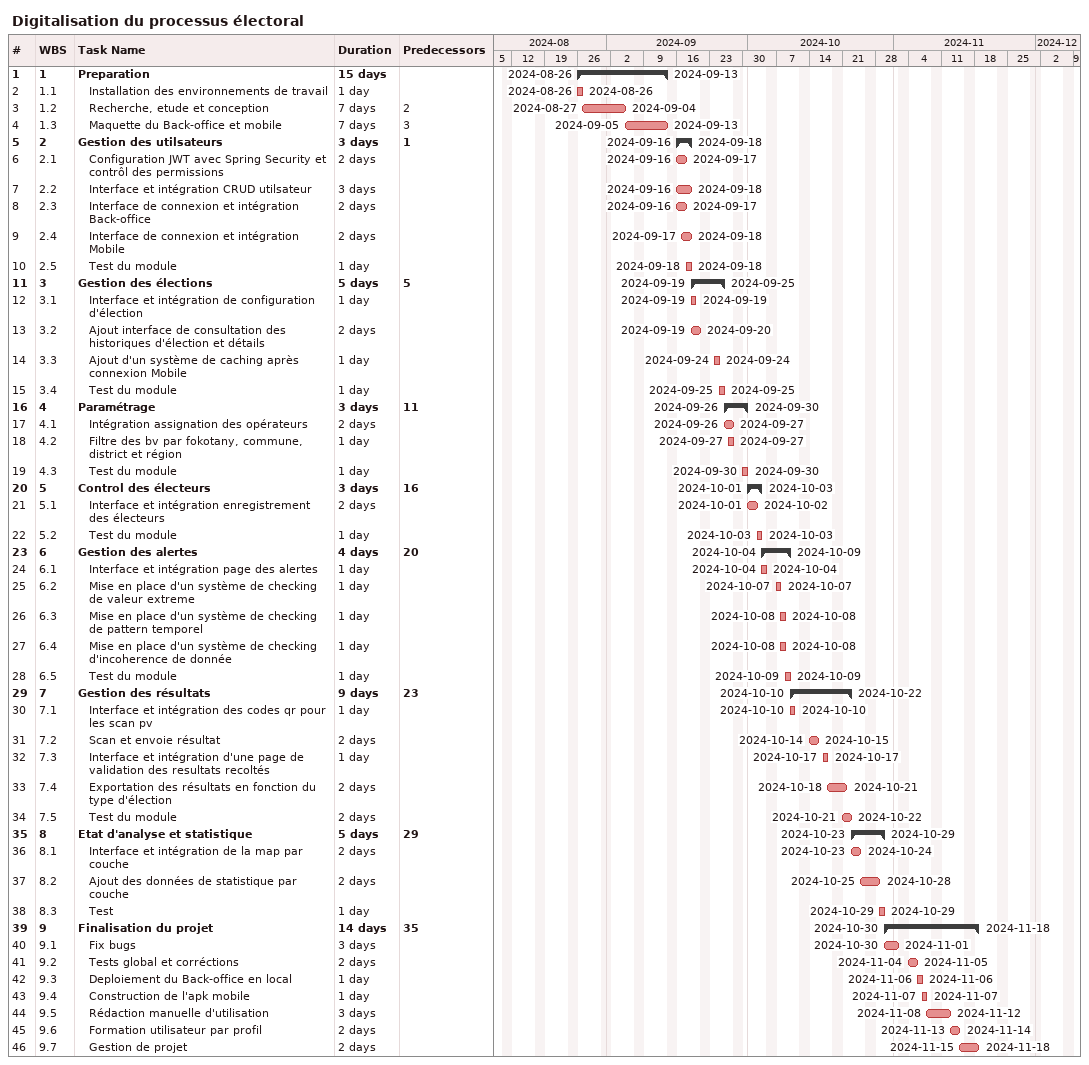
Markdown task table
Digitalisation du processus électoral

| ID | WBS | Task | Duration | Start | Finish | Predecessors |
|---|---|---|---|---|---|---|
| 1 | 1 | **Preparation** | 15d | 2024-08-26 | 2024-09-13 |  |
| 2 | 1.1 | Installation des environnements de travail | 1d | 2024-08-26 | 2024-08-26 |  |
| 3 | 1.2 | Recherche, etude et conception | 7d | 2024-08-27 | 2024-09-04 | 2 |
| 4 | 1.3 | Maquette du Back-office et mobile | 7d | 2024-09-05 | 2024-09-13 | 3 |
| 5 | 2 | **Gestion des utilsateurs** | 3d | 2024-09-16 | 2024-09-18 | 1 |
| 6 | 2.1 | Configuration JWT avec Spring Security et contrôl des permissions | 2d | 2024-09-16 | 2024-09-17 |  |
| 7 | 2.2 | Interface et intégration CRUD utilsateur | 3d | 2024-09-16 | 2024-09-18 |  |
| 8 | 2.3 | Interface de connexion et intégration Back-office | 2d | 2024-09-16 | 2024-09-17 |  |
| 9 | 2.4 | Interface de connexion et intégration Mobile | 2d | 2024-09-17 | 2024-09-18 |  |
| 10 | 2.5 | Test du module | 1d | 2024-09-18 | 2024-09-18 |  |
| 11 | 3 | **Gestion des élections** | 5d | 2024-09-19 | 2024-09-25 | 5 |
| 12 | 3.1 | Interface et intégration de configuration d'élection | 1d | 2024-09-19 | 2024-09-19 |  |
| 13 | 3.2 | Ajout interface de consultation des historiques d'élection et détails | 2d | 2024-09-19 | 2024-09-20 |  |
| 14 | 3.3 | Ajout d'un système de caching après connexion Mobile | 1d | 2024-09-24 | 2024-09-24 |  |
| 15 | 3.4 | Test du module | 1d | 2024-09-25 | 2024-09-25 |  |
| 16 | 4 | **Paramétrage** | 3d | 2024-09-26 | 2024-09-30 | 11 |
| 17 | 4.1 | Intégration assignation des opérateurs | 2d | 2024-09-26 | 2024-09-27 |  |
| 18 | 4.2 | Filtre des bv par fokotany, commune, district et région | 1d | 2024-09-27 | 2024-09-27 |  |
| 19 | 4.3 | Test du module | 1d | 2024-09-30 | 2024-09-30 |  |
| 20 | 5 | **Control des électeurs** | 3d | 2024-10-01 | 2024-10-03 | 16 |
| 21 | 5.1 | Interface et intégration enregistrement des électeurs | 2d | 2024-10-01 | 2024-10-02 |  |
| 22 | 5.2 | Test du module | 1d | 2024-10-03 | 2024-10-03 |  |
| 23 | 6 | **Gestion des alertes** | 4d | 2024-10-04 | 2024-10-09 | 20 |
| 24 | 6.1 | Interface et intégration page des alertes | 1d | 2024-10-04 | 2024-10-04 |  |
| 25 | 6.2 | Mise en place d'un système de checking de valeur extreme | 1d | 2024-10-07 | 2024-10-07 |  |
| 26 | 6.3 | Mise en place d'un système de checking de pattern temporel | 1d | 2024-10-08 | 2024-10-08 |  |
| 27 | 6.4 | Mise en place d'un système de checking d'incoherence de donnée | 1d | 2024-10-08 | 2024-10-08 |  |
| 28 | 6.5 | Test du module | 1d | 2024-10-09 | 2024-10-09 |  |
| 29 | 7 | **Gestion des résultats** | 9d | 2024-10-10 | 2024-10-22 | 23 |
| 30 | 7.1 | Interface et intégration des codes qr pour les scan pv | 1d | 2024-10-10 | 2024-10-10 |  |
| 31 | 7.2 | Scan et envoie résultat | 2d | 2024-10-14 | 2024-10-15 |  |
| 32 | 7.3 | Interface et intégration d'une page de validation des resultats recoltés | 1d | 2024-10-17 | 2024-10-17 |  |
| 33 | 7.4 | Exportation des résultats en fonction du type d'élection | 2d | 2024-10-18 | 2024-10-21 |  |
| 34 | 7.5 | Test du module | 2d | 2024-10-21 | 2024-10-22 |  |
| 35 | 8 | **Etat d'analyse et statistique** | 5d | 2024-10-23 | 2024-10-29 | 29 |
| 36 | 8.1 | Interface et intégration de la map par couche | 2d | 2024-10-23 | 2024-10-24 |  |
| 37 | 8.2 | Ajout des données de statistique par couche | 2d | 2024-10-25 | 2024-10-28 |  |
| 38 | 8.3 | Test | 1d | 2024-10-29 | 2024-10-29 |  |
| 39 | 9 | **Finalisation du projet** | 14d | 2024-10-30 | 2024-11-18 | 35 |
| 40 | 9.1 | Fix bugs | 3d | 2024-10-30 | 2024-11-01 |  |
| 41 | 9.2 | Tests global et corréctions | 2d | 2024-11-04 | 2024-11-05 |  |
| 42 | 9.3 | Deploiement du Back-office en local | 1d | 2024-11-06 | 2024-11-06 |  |
| 43 | 9.4 | Construction de l'apk mobile | 1d | 2024-11-07 | 2024-11-07 |  |
| 44 | 9.5 | Rédaction manuelle d'utilisation | 3d | 2024-11-08 | 2024-11-12 |  |
| 45 | 9.6 | Formation utilisateur par profil | 2d | 2024-11-13 | 2024-11-14 |  |
| 46 | 9.7 | Gestion de projet | 2d | 2024-11-15 | 2024-11-18 |  |
